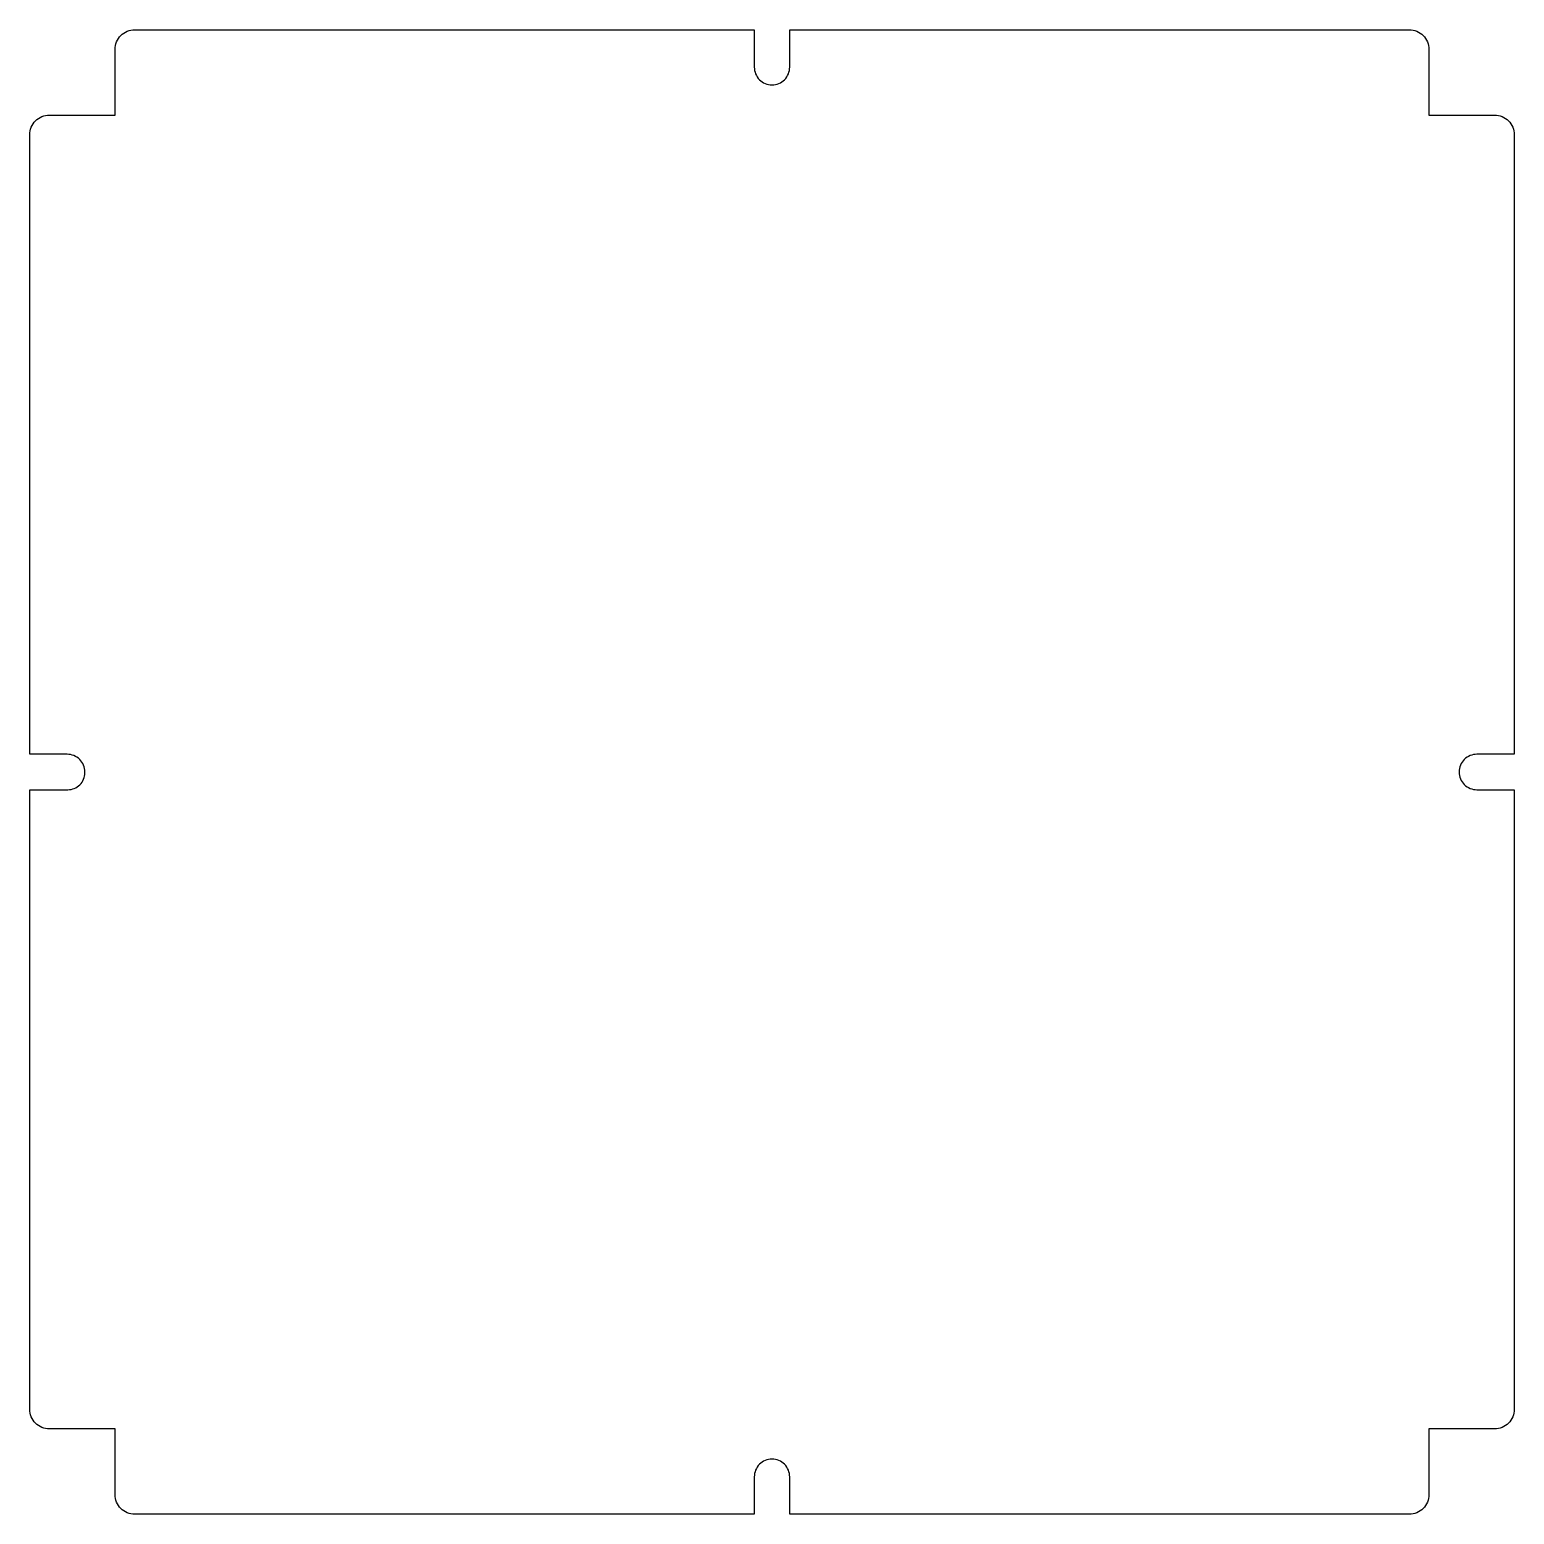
# Model space of a CAD drawing. Header units: millimetres. Extents: x -113 to 113, y -113 to 113.
import ezdxf

# ---------------------------------------------------------------- set-up
doc = ezdxf.new("R2010")
doc.units = ezdxf.units.MM
doc.layers.get('0').update_dxf_attribs({"linetype": 'CONTINUOUS'})

msp = doc.modelspace()

# ---------------------------------------------------------------- linework, layer by layer
msp.add_lwpolyline([(-100, -110), (-100, -100), (-110, -100, -0.4142135624), (-113, -97), (-113, -2.7), (-107.2, -2.7, 0.4142135624), (-104.6, -0.1), (-104.6, 0, 0.4142135624), (-107.3, 2.7), (-113, 2.7), (-113, 97, -0.4142135624), (-110, 100), (-100, 100), (-100, 110, -0.4142135624), (-97, 113), (-2.7, 113), (-2.7, 107.3, 0.4142135624), (0.000001, 104.6), (0, 104.6, 0.4142135624), (2.7, 107.3), (2.7, 113), (97, 113, -0.4142135624), (100, 110), (100, 100), (110, 100, -0.4142135624), (113, 97), (113, 2.7), (107.3, 2.7, 0.4142135624), (104.6, 0), (104.6, 0, 0.4142135624), (107.3, -2.7), (113, -2.7), (113, -97, -0.4142135624), (110, -100), (100, -100), (100, -110, -0.4142135624), (97, -113), (2.7, -113), (2.7, -107.3, 0.4142135624), (0.000001, -104.6), (0, -104.6, 0.4142135624), (-2.7, -107.3), (-2.7, -113), (-97, -113, -0.4142135624)], format="xyb", close=True)

doc.saveas('drawing.dxf')
